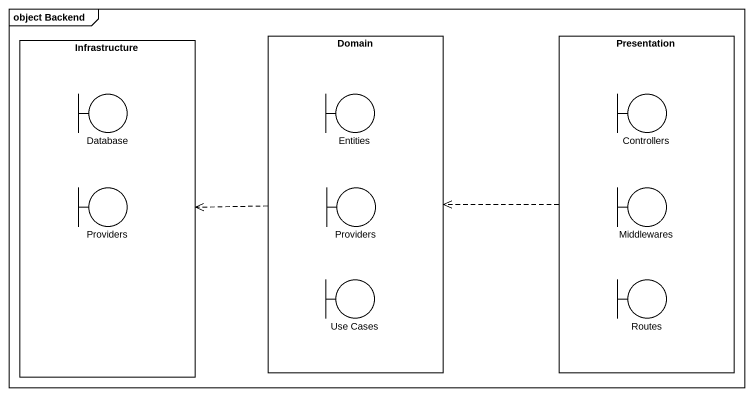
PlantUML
@startuml
mainframe object Backend
rectangle Infrastructure {
  boundary "Database" as Database_
  boundary Providers
}
rectangle Domain {
  boundary Entities
  boundary "Providers" as Providers_2
  boundary "Use Cases" as Use_Cases
}
rectangle Presentation {
  boundary Controllers
  boundary Middlewares
  boundary Routes
}
Domain .left.> Infrastructure
Presentation .left.> Domain
@enduml
